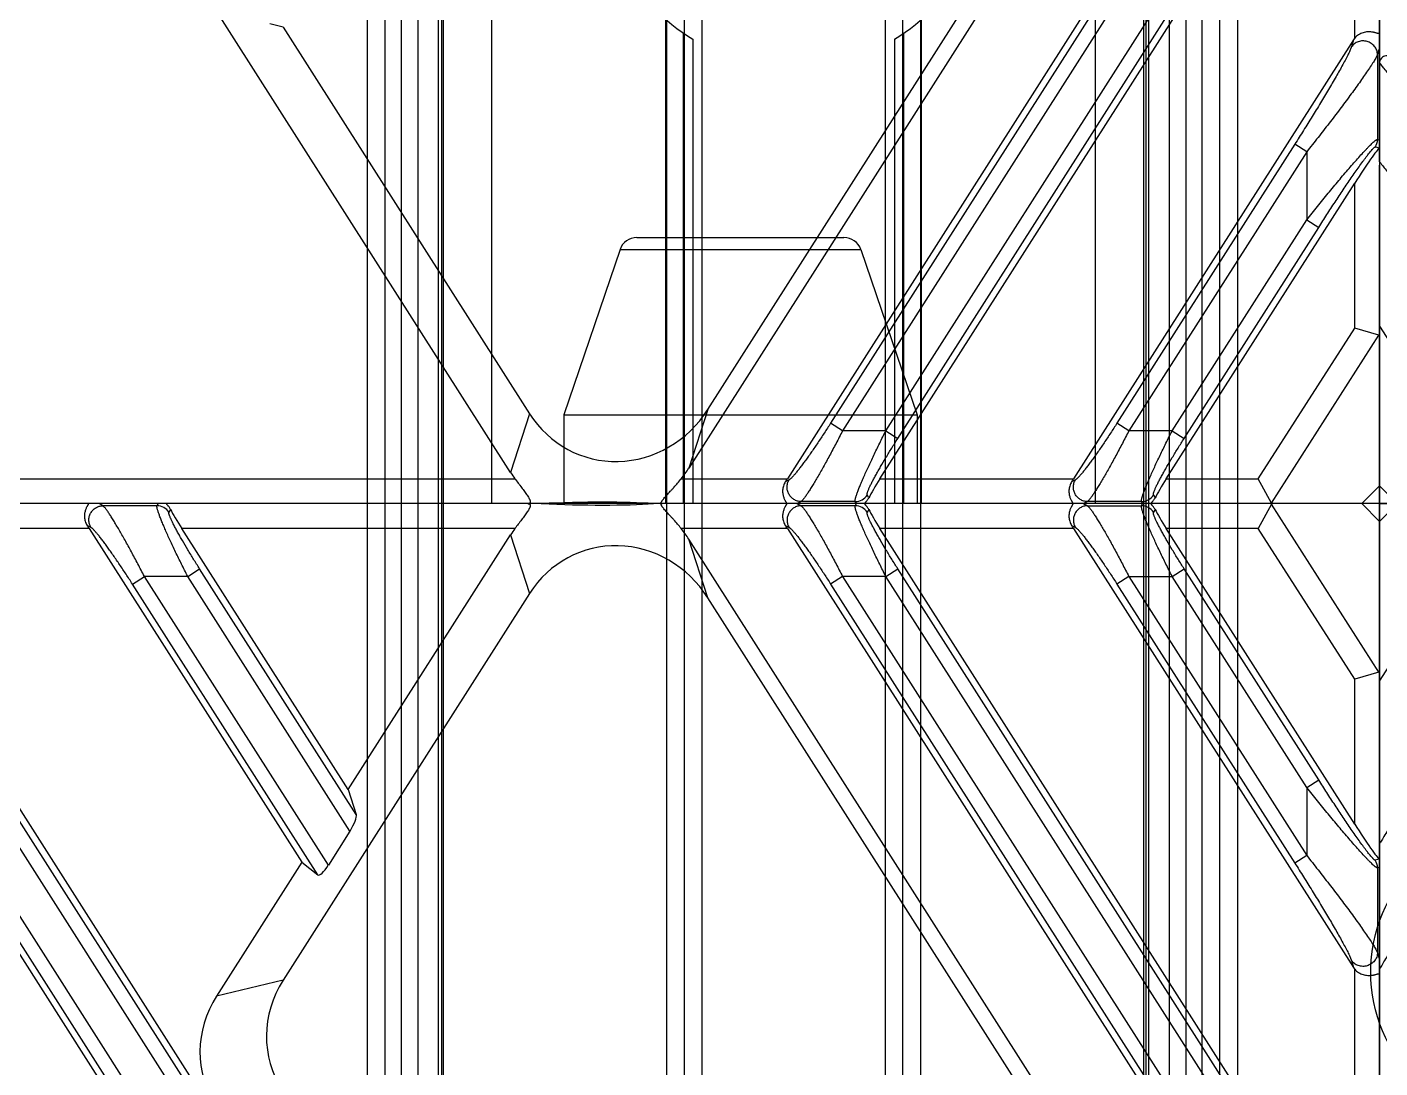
# Model space of a CAD drawing. Header units: millimetres. Extents: x 620 to 19791, y 2539 to 6969.
# Drawn here: x 16988.87 to 17026.97, y 4795.66 to 4824.99 of the extents above; entities that cross this region are included whole.
import ezdxf

# ---------------------------------------------------------------- set-up
doc = ezdxf.new("R2010")
doc.units = ezdxf.units.MM
doc.layers.add('02___PRT_ALL_AXES', color=7, linetype='Continuous')

# ---------------------------------------------------------------- blocks, each defined once
blk = doc.blocks.new('DTGFH')
at = {"color": 7, "linetype": 'Continuous'}
for p, q in [((9379.658, 4448.361), (9378.073, 4443.7)), ((9379.658, 4448.361), (9386.439, 4448.361)), ((9380.131, 4448.7), (9385.965, 4448.7)), ((9386.439, 4448.361), (9388.023, 4443.7)), ((9378.073, 4443.7), (9388.023, 4443.7)), ((9378.073, 4443.7), (9378.073, 4441.2)), ((9388.023, 4443.7), (9388.023, 4441.2)), ((9401.048, 4441.2), (8801.048, 4441.2)), ((9365.096, 4441.141), (9364.989, 4441.2)), ((9366.62, 4441.141), (9365.096, 4441.141)), ((9366.62, 4441.141), (9366.652, 4441.2)), ((9384.65, 4441.2), (9384.758, 4441.141)), ((9386.281, 4441.141), (9384.758, 4441.141)), ((9386.281, 4441.141), (9386.314, 4441.2)), ((9392.713, 4441.2), (9392.82, 4441.141)), ((9392.82, 4441.141), (9394.344, 4441.141)), ((9394.344, 4441.141), (9394.376, 4441.2)), ((9398.005, 4441.183), (9397.631, 4440.5)), ((9401.031, 4436.455), (9398.005, 4441.183)), ((9401.048, 4440.7), (9400.548, 4441.2)), ((9401.048, 4441.2), (9401.048, 4103.7)), ((9367, 4441.038), (9366.956, 4440.957)), ((9386.662, 4441.038), (9386.617, 4440.957)), ((9394.725, 4441.038), (9394.68, 4440.957)), ((9355.104, 4440.5), (9365.543, 4424.114)), ((9364.708, 4440.5), (9357.713, 4440.5)), ((9357.713, 4440.5), (9400.348, 4373.575)), ((9364.76, 4440.529), (9364.652, 4440.588)), ((9364.708, 4440.5), (9370.7, 4431.095)), ((9376.7, 4440.5), (9367.317, 4440.5)), ((9372.004, 4433.143), (9367.317, 4440.5)), ((9384.37, 4440.5), (9381.381, 4440.5)), ((9384.313, 4440.588), (9384.422, 4440.529)), ((9384.37, 4440.5), (9400.314, 4415.473)), ((9392.432, 4440.5), (9386.978, 4440.5)), ((9400.348, 4419.513), (9386.978, 4440.5)), ((9392.376, 4440.588), (9392.484, 4440.529)), ((9392.432, 4440.5), (9400.314, 4428.129)), ((9397.631, 4440.5), (9395.041, 4440.5)), ((9400.348, 4432.169), (9395.041, 4440.5)), ((9400.348, 4436.255), (9397.631, 4440.5)), ((9372.004, 4433.143), (9376.577, 4440.321)), ((9376.577, 4440.321), (9377.112, 4438.668)), ((9398.186, 4414.159), (9381.597, 4440.2)), ((9382.132, 4438.546), (9381.597, 4440.2)), ((9399.333, 4374.822), (9358.216, 4439.363)), ((9367.484, 4439.149), (9367.82, 4439.363)), ((9372.232, 4432.437), (9367.82, 4439.363)), ((9387.145, 4439.149), (9387.481, 4439.363)), ((9399.333, 4420.759), (9387.481, 4439.363)), ((9395.208, 4439.149), (9395.544, 4439.363)), ((9399.333, 4433.415), (9395.544, 4439.363)), ((9365.965, 4423.799), (9356.323, 4438.935)), ((9366.301, 4424.013), (9356.659, 4439.149)), ((9398.997, 4374.607), (9357.88, 4439.149)), ((9365.927, 4438.935), (9366.263, 4439.149)), ((9371.15, 4430.737), (9365.927, 4438.935)), ((9367.484, 4439.149), (9366.263, 4439.149)), ((9371.444, 4431.017), (9366.263, 4439.149)), ((9372.054, 4431.975), (9367.484, 4439.149)), ((9385.925, 4439.149), (9385.589, 4438.935)), ((9385.589, 4438.935), (9398.661, 4418.415)), ((9387.145, 4439.149), (9385.925, 4439.149)), ((9385.925, 4439.149), (9398.997, 4418.629)), ((9398.997, 4420.545), (9387.145, 4439.149)), ((9393.987, 4439.149), (9393.651, 4438.935)), ((9393.651, 4438.935), (9398.661, 4431.071)), ((9393.987, 4439.149), (9395.208, 4439.149)), ((9393.987, 4439.149), (9398.997, 4431.285)), ((9398.997, 4433.201), (9395.208, 4439.149)), ((9377.112, 4438.668), (9370.171, 4427.771)), ((9394.963, 4418.405), (9382.132, 4438.546)), ((9401.031, 4436.455), (9400.348, 4436.255)), ((9400.348, 4432.169), (9400.348, 4436.255)), ((9372.004, 4433.143), (9372.232, 4432.437)), ((9398.997, 4433.201), (9399.333, 4433.415)), ((9398.997, 4433.201), (9398.997, 4431.285)), ((9372.054, 4431.975), (9371.444, 4431.017)), ((9398.997, 4431.285), (9398.661, 4431.071)), ((9370.7, 4431.095), (9368.297, 4427.325)), ((9370.7, 4431.095), (9371.15, 4430.737)), ((9401.036, 4431.183), (9400.927, 4431.151)), ((9401.048, 4430.954), (9400.989, 4430.937)), ((9400.989, 4430.937), (9400.989, 4428.545)), ((9400.989, 4428.545), (9401.048, 4428.343)), ((9400.255, 4428.331), (9400.314, 4428.129)), ((9400.348, 4419.513), (9400.348, 4428.082)), ((9370.171, 4427.771), (9368.297, 4427.325)), ((9398.186, 4130.741), (9381.597, 4104.701)), ((9400.314, 4129.427), (9384.37, 4104.4)), ((9382.132, 4106.354), (9394.963, 4126.495)), ((9398.661, 4126.485), (9385.589, 4105.966)), ((9398.997, 4126.271), (9385.925, 4105.752)), ((9386.978, 4104.4), (9400.348, 4125.387)), ((9400.348, 4116.818), (9400.348, 4125.387)), ((9387.145, 4105.752), (9398.997, 4124.355)), ((9387.481, 4105.537), (9399.333, 4124.141)), ((9376.577, 4104.579), (9367.166, 4119.351)), ((9370.171, 4117.129), (9369.796, 4117.218)), ((9370.171, 4117.129), (9377.112, 4106.233)), ((9400.314, 4116.771), (9392.432, 4104.4)), ((9400.314, 4116.771), (9400.255, 4116.569)), ((9401.048, 4116.557), (9400.989, 4116.355)), ((9400.989, 4116.355), (9400.989, 4113.963)), ((9400.989, 4113.963), (9401.048, 4113.946)), ((9398.661, 4113.829), (9393.651, 4105.966)), ((9398.997, 4113.615), (9393.987, 4105.752)), ((9398.997, 4113.615), (9398.661, 4113.829)), ((9398.997, 4113.615), (9398.997, 4111.699)), ((9401.036, 4113.718), (9400.927, 4113.749)), ((9395.041, 4104.4), (9400.348, 4112.731)), ((9400.348, 4108.646), (9400.348, 4112.731)), ((9395.208, 4105.752), (9398.997, 4111.699)), ((9398.997, 4111.699), (9399.333, 4111.485)), ((9395.544, 4105.537), (9399.333, 4111.485)), ((9397.631, 4104.4), (9400.348, 4108.646)), ((9401.031, 4108.446), (9400.348, 4108.646)), ((9398.005, 4103.717), (9401.031, 4108.446)), ((9377.112, 4106.233), (9376.577, 4104.579)), ((9382.132, 4106.354), (9381.597, 4104.701)), ((9385.925, 4105.752), (9385.589, 4105.966)), ((9393.987, 4105.752), (9393.651, 4105.966)), ((9387.145, 4105.752), (9385.925, 4105.752)), ((9387.145, 4105.752), (9387.481, 4105.537)), ((9395.208, 4105.752), (9393.987, 4105.752)), ((9395.208, 4105.752), (9395.544, 4105.537)), ((9322.523, 4104.4), (9376.7, 4104.4)), ((9381.381, 4104.4), (9384.37, 4104.4)), ((9384.422, 4104.372), (9384.313, 4104.312)), ((9386.978, 4104.4), (9392.432, 4104.4)), ((9392.484, 4104.372), (9392.376, 4104.312)), ((9395.041, 4104.4), (9397.631, 4104.4)), ((9398.005, 4103.717), (9397.631, 4104.4)), ((9386.662, 4103.863), (9386.617, 4103.944)), ((9394.68, 4103.944), (9394.725, 4103.863)), ((9400.548, 4103.7), (9401.048, 4104.2)), ((9401.048, 4103.7), (8801.548, 4103.7)), ((9384.758, 4103.759), (9384.65, 4103.7)), ((9386.281, 4103.759), (9384.758, 4103.759)), ((9386.314, 4103.7), (9386.281, 4103.759)), ((9392.82, 4103.759), (9392.713, 4103.7)), ((9394.344, 4103.759), (9392.82, 4103.759)), ((9394.376, 4103.7), (9394.344, 4103.759))]:
    blk.add_line(p, q, dxfattribs=at)
for centre, radius, start, end in [((9380.131, 4448.2), 0.5, 90, 161.222), ((9385.965, 4448.2), 0.5, 18.778, 90), ((9366.618, 4440.739), 0.402, 32.7568, 89.7432), ((9386.28, 4440.739), 0.402, 32.7568, 89.7432), ((9394.342, 4440.739), 0.402, 32.7568, 89.7432), ((9400.588, 4430.936), 0.402, 0.1282, 32.3718), ((9400.588, 4113.964), 0.402, 327.6282, 359.8718), ((9386.28, 4104.161), 0.402, 270.2568, 327.2432), ((9394.342, 4104.161), 0.402, 270.2568, 327.2432)]:
    blk.add_arc(centre, radius, start, end, dxfattribs=at)
for centre, major_axis, ratio, start_param, end_param in [((9378.159, 4441.432), (3.18, -0.087), 0.080959, -1.796389, -0.694906), ((9398.483, 4440.5), (-0.468, 0.695), 0.186347, -0.124846, 0.096093), ((9367.389, 4440.5), (-0.449, 0.699), 0.073624, 0.647746, 1.523567), ((9387.051, 4440.5), (-0.449, 0.699), 0.073624, 0.647746, 1.523567), ((9395.114, 4440.5), (-0.449, 0.699), 0.073624, 0.647746, 1.523567), ((9364.636, 4440.5), (-0.449, 0.699), 0.073624, -1.618026, -1.492115), ((9379.104, 4438.508), (-0.977, 3.022), 0.944553, 0.591953, 0.662888), ((9379.104, 4438.508), (-0.977, 3.022), 0.944553, -1.302149, -1.184969), ((9384.297, 4440.5), (-0.449, 0.699), 0.073624, -1.618026, -1.492115), ((9392.36, 4440.5), (-0.449, 0.699), 0.073624, -1.618026, -1.492115), ((9379.639, 4436.854), (-0.977, 3.022), 0.944553, -1.302149, 0.662888), ((9400.348, 4437.586), (-0.687, 1.129), 0.116833, -3.172943, -2.952004), ((9371.991, 4432.074), (0.228, 0.381), 0.239582, -1.690458, -0.206928), ((9400.348, 4432.283), (-0.698, 1.104), 0.046753, -4.638574, -3.259594), ((9371.38, 4431.116), (0.228, 0.381), 0.239582, -3.173987, -1.690458), ((9400.647, 4428.353), (-0.117, 0.402), 0.954439, -4.415997, -4.276035), ((9372.905, 4426.284), (-3.127, -0.746), 0.933182, -0.766803, 0.312299), ((9371.032, 4425.837), (3.127, 0.746), 0.933182, 2.37479, 3.453891), ((9400.647, 4116.547), (0.117, 0.402), 0.954439, 1.134443, 1.274405), ((9400.348, 4112.617), (0.698, 1.104), 0.046753, 0.118001, 1.496981), ((9400.348, 4107.315), (0.687, 1.129), 0.116833, -0.189589, 0.03135), ((9379.639, 4108.047), (-0.977, -3.022), 0.944553, -0.662888, 1.302149), ((9379.104, 4106.393), (0.977, 3.022), 0.944553, -3.804481, -3.733545), ((9379.104, 4106.393), (0.977, 3.022), 0.944553, -1.956623, -1.839444), ((9384.297, 4104.4), (0.449, 0.699), 0.073624, -1.649478, -1.523567), ((9387.051, 4104.4), (0.449, 0.699), 0.073624, -4.66516, -3.789338), ((9392.36, 4104.4), (0.449, 0.699), 0.073624, -1.649478, -1.523567), ((9395.114, 4104.4), (0.449, 0.699), 0.073624, -4.66516, -3.789338), ((9378.159, 4103.469), (3.18, 0.087), 0.080959, 0.694906, 1.796389), ((9398.483, 4104.4), (0.468, 0.695), 0.186347, -3.237686, -3.016747)]:
    blk.add_ellipse(centre, major_axis=major_axis, ratio=ratio, start_param=start_param, end_param=end_param, dxfattribs=at)
for points, knots in [([(9364.663, 4441.2), (9364.666, 4441.2), (9364.669, 4441.2), (9364.674, 4441.199), (9364.677, 4441.197), (9364.679, 4441.196), (9364.682, 4441.193), (9364.682, 4441.189), (9364.682, 4441.185), (9364.681, 4441.18), (9364.678, 4441.173), (9364.674, 4441.164), (9364.668, 4441.153), (9364.661, 4441.141), (9364.653, 4441.128), (9364.645, 4441.114), (9364.634, 4441.092), (9364.62, 4441.062), (9364.604, 4441.022), (9364.591, 4440.978), (9364.581, 4440.929), (9364.576, 4440.877), (9364.576, 4440.82), (9364.582, 4440.762), (9364.597, 4440.702), (9364.619, 4440.643), (9364.64, 4440.606), (9364.652, 4440.588)], [0, 0, 0, 0, 0.012577, 0.017811, 0.022415, 0.026524, 0.030371, 0.038422, 0.043171, 0.048577, 0.06156, 0.077442, 0.095999, 0.116978, 0.140127, 0.165209, 0.192065, 0.250601, 0.315018, 0.384942, 0.460136, 0.540384, 0.625394, 0.714676, 0.807485, 0.902935, 1, 1, 1, 1]), ([(9364.76, 4440.529), (9364.742, 4440.558), (9364.713, 4440.623), (9364.696, 4440.728), (9364.708, 4440.835), (9364.747, 4440.934), (9364.81, 4441.021), (9364.893, 4441.087), (9364.991, 4441.13), (9365.061, 4441.141), (9365.096, 4441.141)], [0, 0, 0, 0, 0.124309, 0.249137, 0.374435, 0.5, 0.625565, 0.750863, 0.875691, 1, 1, 1, 1]), ([(9366.263, 4439.149), (9366.203, 4439.267), (9366.082, 4439.501), (9365.901, 4439.841), (9365.751, 4440.114), (9365.635, 4440.319), (9365.553, 4440.462), (9365.475, 4440.594), (9365.402, 4440.716), (9365.334, 4440.825), (9365.272, 4440.92), (9365.224, 4440.99), (9365.189, 4441.038), (9365.166, 4441.067), (9365.146, 4441.092), (9365.127, 4441.113), (9365.111, 4441.129), (9365.101, 4441.138), (9365.096, 4441.141)], [0, 0, 0, 0, 0.172457, 0.340604, 0.500133, 0.575264, 0.646516, 0.713267, 0.77487, 0.830657, 0.879953, 0.922093, 0.940283, 0.956456, 0.970552, 0.982522, 0.992336, 1, 1, 1, 1]), ([(9367.484, 4439.149), (9367.425, 4439.264), (9367.31, 4439.493), (9367.171, 4439.778), (9367.065, 4440.001), (9366.991, 4440.16), (9366.921, 4440.312), (9366.857, 4440.457), (9366.799, 4440.591), (9366.748, 4440.714), (9366.705, 4440.824), (9366.669, 4440.92), (9366.646, 4440.99), (9366.632, 4441.038), (9366.625, 4441.068), (9366.62, 4441.093), (9366.617, 4441.113), (9366.617, 4441.127), (9366.618, 4441.136), (9366.619, 4441.14), (9366.62, 4441.141)], [0, 0, 0, 0, 0.17863, 0.352747, 0.436605, 0.51745, 0.594578, 0.667244, 0.734677, 0.796087, 0.850691, 0.897742, 0.936571, 0.952732, 0.966652, 0.978305, 0.98769, 0.994858, 0.997662, 1, 1, 1, 1]), ([(9367, 4441.038), (9366.994, 4441.05), (9366.981, 4441.073), (9366.96, 4441.105), (9366.942, 4441.129), (9366.928, 4441.145), (9366.919, 4441.156), (9366.91, 4441.166), (9366.903, 4441.175), (9366.897, 4441.182), (9366.893, 4441.188), (9366.891, 4441.191), (9366.89, 4441.194), (9366.89, 4441.197), (9366.892, 4441.199), (9366.893, 4441.2), (9366.896, 4441.2), (9366.897, 4441.2), (9366.898, 4441.2)], [0, 0, 0, 0, 0.204317, 0.392896, 0.563403, 0.640806, 0.712092, 0.776327, 0.832529, 0.879525, 0.916233, 0.930591, 0.942394, 0.959733, 0.967501, 0.976309, 0.987004, 1, 1, 1, 1]), ([(9377.06, 4441.2), (9377.065, 4441.2), (9377.075, 4441.2), (9377.09, 4441.197), (9377.103, 4441.193), (9377.113, 4441.186), (9377.122, 4441.177), (9377.127, 4441.166), (9377.13, 4441.153), (9377.13, 4441.137), (9377.127, 4441.121), (9377.122, 4441.102), (9377.114, 4441.082), (9377.1, 4441.053), (9377.078, 4441.013), (9377.046, 4440.964), (9377.009, 4440.911), (9376.97, 4440.857), (9376.927, 4440.8), (9376.883, 4440.742), (9376.838, 4440.683), (9376.777, 4440.602), (9376.731, 4440.541), (9376.7, 4440.5)], [0, 0, 0, 0, 0.018318, 0.034994, 0.050147, 0.06412, 0.077534, 0.091254, 0.106184, 0.12305, 0.142293, 0.164098, 0.188457, 0.215246, 0.275292, 0.342515, 0.415297, 0.492326, 0.572614, 0.655373, 0.739981, 0.82593, 1, 1, 1, 1]), ([(9381.381, 4440.5), (9381.348, 4440.542), (9381.28, 4440.623), (9381.194, 4440.721), (9381.125, 4440.797), (9381.075, 4440.852), (9381.026, 4440.905), (9380.979, 4440.956), (9380.936, 4441.004), (9380.897, 4441.05), (9380.868, 4441.085), (9380.849, 4441.112), (9380.837, 4441.129), (9380.828, 4441.145), (9380.821, 4441.159), (9380.818, 4441.17), (9380.817, 4441.178), (9380.817, 4441.184), (9380.818, 4441.189), (9380.821, 4441.193), (9380.825, 4441.197), (9380.832, 4441.2), (9380.839, 4441.2), (9380.842, 4441.2)], [0, 0, 0, 0, 0.172719, 0.342367, 0.425093, 0.505837, 0.584035, 0.658977, 0.729688, 0.79485, 0.852716, 0.878254, 0.901145, 0.921127, 0.938022, 0.951788, 0.957578, 0.962721, 0.971527, 0.975609, 0.979745, 0.988888, 1, 1, 1, 1]), ([(9384.324, 4441.2), (9384.327, 4441.2), (9384.331, 4441.2), (9384.336, 4441.199), (9384.339, 4441.197), (9384.341, 4441.196), (9384.343, 4441.193), (9384.344, 4441.189), (9384.344, 4441.185), (9384.343, 4441.18), (9384.34, 4441.173), (9384.335, 4441.164), (9384.329, 4441.153), (9384.322, 4441.141), (9384.315, 4441.128), (9384.307, 4441.114), (9384.295, 4441.092), (9384.281, 4441.062), (9384.266, 4441.022), (9384.252, 4440.978), (9384.243, 4440.929), (9384.237, 4440.877), (9384.237, 4440.82), (9384.244, 4440.762), (9384.258, 4440.702), (9384.281, 4440.643), (9384.302, 4440.606), (9384.313, 4440.588)], [0, 0, 0, 0, 0.012577, 0.017811, 0.022415, 0.026524, 0.030371, 0.038422, 0.043171, 0.048577, 0.06156, 0.077442, 0.095999, 0.116978, 0.140127, 0.165209, 0.192065, 0.250601, 0.315018, 0.384942, 0.460136, 0.540384, 0.625394, 0.714676, 0.807485, 0.902935, 1, 1, 1, 1]), ([(9384.758, 4441.141), (9384.723, 4441.141), (9384.652, 4441.13), (9384.555, 4441.087), (9384.472, 4441.021), (9384.409, 4440.934), (9384.37, 4440.835), (9384.358, 4440.728), (9384.374, 4440.623), (9384.403, 4440.558), (9384.422, 4440.529)], [0, 0, 0, 0, 0.124309, 0.249137, 0.374435, 0.5, 0.625565, 0.750863, 0.875691, 1, 1, 1, 1]), ([(9384.758, 4441.141), (9384.763, 4441.138), (9384.773, 4441.129), (9384.789, 4441.113), (9384.807, 4441.092), (9384.828, 4441.067), (9384.851, 4441.038), (9384.886, 4440.99), (9384.933, 4440.92), (9384.995, 4440.825), (9385.063, 4440.716), (9385.137, 4440.594), (9385.215, 4440.462), (9385.297, 4440.319), (9385.413, 4440.114), (9385.562, 4439.841), (9385.744, 4439.501), (9385.864, 4439.267), (9385.925, 4439.149)], [0, 0, 0, 0, 0.007664, 0.017477, 0.029447, 0.043543, 0.059716, 0.077906, 0.120046, 0.169342, 0.22513, 0.286734, 0.353486, 0.424739, 0.49987, 0.659399, 0.827544, 1, 1, 1, 1]), ([(9387.145, 4439.149), (9387.086, 4439.264), (9386.971, 4439.493), (9386.832, 4439.778), (9386.727, 4440.001), (9386.652, 4440.16), (9386.583, 4440.312), (9386.519, 4440.457), (9386.461, 4440.591), (9386.41, 4440.714), (9386.366, 4440.824), (9386.331, 4440.92), (9386.307, 4440.99), (9386.294, 4441.038), (9386.286, 4441.068), (9386.281, 4441.093), (9386.279, 4441.113), (9386.278, 4441.127), (9386.28, 4441.136), (9386.281, 4441.14), (9386.281, 4441.141)], [0, 0, 0, 0, 0.17863, 0.352747, 0.436605, 0.51745, 0.594578, 0.667244, 0.734677, 0.796087, 0.850691, 0.897742, 0.936571, 0.952732, 0.966652, 0.978305, 0.98769, 0.994858, 0.997662, 1, 1, 1, 1]), ([(9386.662, 4441.038), (9386.656, 4441.05), (9386.642, 4441.073), (9386.621, 4441.105), (9386.603, 4441.129), (9386.59, 4441.145), (9386.58, 4441.156), (9386.572, 4441.166), (9386.564, 4441.175), (9386.559, 4441.182), (9386.555, 4441.188), (9386.553, 4441.191), (9386.552, 4441.194), (9386.552, 4441.197), (9386.553, 4441.199), (9386.555, 4441.2), (9386.557, 4441.2), (9386.559, 4441.2), (9386.56, 4441.2)], [0, 0, 0, 0, 0.204317, 0.392896, 0.563403, 0.640806, 0.712092, 0.776327, 0.832529, 0.879525, 0.916233, 0.930591, 0.942394, 0.959733, 0.967501, 0.976309, 0.987004, 1, 1, 1, 1]), ([(9392.387, 4441.2), (9392.39, 4441.2), (9392.394, 4441.2), (9392.399, 4441.199), (9392.401, 4441.197), (9392.404, 4441.196), (9392.406, 4441.193), (9392.407, 4441.189), (9392.406, 4441.185), (9392.405, 4441.18), (9392.402, 4441.173), (9392.398, 4441.164), (9392.392, 4441.153), (9392.385, 4441.141), (9392.377, 4441.128), (9392.369, 4441.114), (9392.358, 4441.092), (9392.344, 4441.062), (9392.328, 4441.022), (9392.315, 4440.978), (9392.305, 4440.929), (9392.3, 4440.877), (9392.3, 4440.82), (9392.307, 4440.762), (9392.321, 4440.702), (9392.344, 4440.643), (9392.364, 4440.606), (9392.376, 4440.588)], [0, 0, 0, 0, 0.012577, 0.017811, 0.022415, 0.026524, 0.030371, 0.038422, 0.043171, 0.048577, 0.06156, 0.077442, 0.095999, 0.116978, 0.140127, 0.165209, 0.192065, 0.250601, 0.315018, 0.384942, 0.460136, 0.540384, 0.625394, 0.714676, 0.807485, 0.902935, 1, 1, 1, 1]), ([(9392.82, 4441.141), (9392.785, 4441.141), (9392.715, 4441.13), (9392.618, 4441.087), (9392.534, 4441.021), (9392.471, 4440.934), (9392.432, 4440.835), (9392.421, 4440.728), (9392.437, 4440.623), (9392.466, 4440.558), (9392.484, 4440.529)], [0, 0, 0, 0, 0.124309, 0.249137, 0.374435, 0.5, 0.625565, 0.750863, 0.875691, 1, 1, 1, 1]), ([(9392.82, 4441.141), (9392.825, 4441.138), (9392.836, 4441.129), (9392.852, 4441.113), (9392.87, 4441.092), (9392.891, 4441.067), (9392.913, 4441.038), (9392.948, 4440.99), (9392.996, 4440.92), (9393.058, 4440.825), (9393.126, 4440.716), (9393.2, 4440.594), (9393.278, 4440.462), (9393.36, 4440.319), (9393.476, 4440.114), (9393.625, 4439.841), (9393.806, 4439.501), (9393.927, 4439.267), (9393.987, 4439.149)], [0, 0, 0, 0, 0.007664, 0.017477, 0.029447, 0.043543, 0.059716, 0.077906, 0.120046, 0.169342, 0.22513, 0.286734, 0.353486, 0.424739, 0.49987, 0.659399, 0.827544, 1, 1, 1, 1]), ([(9395.208, 4439.149), (9395.149, 4439.264), (9395.034, 4439.493), (9394.895, 4439.778), (9394.789, 4440.001), (9394.715, 4440.16), (9394.646, 4440.312), (9394.582, 4440.457), (9394.524, 4440.591), (9394.472, 4440.714), (9394.429, 4440.824), (9394.394, 4440.92), (9394.37, 4440.99), (9394.356, 4441.038), (9394.349, 4441.068), (9394.344, 4441.093), (9394.341, 4441.113), (9394.341, 4441.127), (9394.342, 4441.136), (9394.343, 4441.14), (9394.344, 4441.141)], [0, 0, 0, 0, 0.17863, 0.352747, 0.436605, 0.517451, 0.594578, 0.667245, 0.734678, 0.796088, 0.850691, 0.897742, 0.936571, 0.952732, 0.966652, 0.978305, 0.98769, 0.994858, 0.997662, 1, 1, 1, 1]), ([(9394.725, 4441.038), (9394.718, 4441.05), (9394.705, 4441.073), (9394.684, 4441.105), (9394.666, 4441.129), (9394.652, 4441.145), (9394.643, 4441.156), (9394.634, 4441.166), (9394.627, 4441.175), (9394.621, 4441.182), (9394.617, 4441.188), (9394.616, 4441.191), (9394.615, 4441.194), (9394.614, 4441.197), (9394.616, 4441.199), (9394.618, 4441.2), (9394.62, 4441.2), (9394.621, 4441.2), (9394.622, 4441.2)], [0, 0, 0, 0, 0.204317, 0.392896, 0.563403, 0.640806, 0.712092, 0.776327, 0.832529, 0.879525, 0.916233, 0.930591, 0.942394, 0.959733, 0.967501, 0.976309, 0.987004, 1, 1, 1, 1]), ([(9367.82, 4439.363), (9367.762, 4439.453), (9367.65, 4439.632), (9367.488, 4439.897), (9367.361, 4440.112), (9367.266, 4440.278), (9367.202, 4440.394), (9367.143, 4440.503), (9367.091, 4440.603), (9367.046, 4440.693), (9367.013, 4440.762), (9366.992, 4440.811), (9366.98, 4440.843), (9366.969, 4440.871), (9366.961, 4440.896), (9366.956, 4440.916), (9366.953, 4440.931), (9366.953, 4440.942), (9366.953, 4440.949), (9366.954, 4440.954), (9366.956, 4440.957)], [0, 0, 0, 0, 0.175673, 0.347519, 0.511196, 0.588381, 0.661487, 0.7297, 0.792145, 0.847915, 0.896102, 0.917087, 0.935869, 0.952372, 0.966531, 0.978313, 0.987727, 0.991571, 0.994868, 1, 1, 1, 1]), ([(9387.481, 4439.363), (9387.424, 4439.453), (9387.312, 4439.632), (9387.15, 4439.897), (9387.023, 4440.112), (9386.928, 4440.278), (9386.863, 4440.394), (9386.804, 4440.503), (9386.752, 4440.603), (9386.707, 4440.693), (9386.675, 4440.762), (9386.654, 4440.811), (9386.641, 4440.843), (9386.631, 4440.871), (9386.623, 4440.896), (9386.618, 4440.916), (9386.615, 4440.931), (9386.614, 4440.942), (9386.615, 4440.949), (9386.616, 4440.954), (9386.617, 4440.957)], [0, 0, 0, 0, 0.175673, 0.347519, 0.511196, 0.588381, 0.661487, 0.7297, 0.792145, 0.847915, 0.896102, 0.917087, 0.935869, 0.952372, 0.966531, 0.978313, 0.987727, 0.991571, 0.994868, 1, 1, 1, 1]), ([(9395.544, 4439.363), (9395.487, 4439.453), (9395.374, 4439.632), (9395.213, 4439.897), (9395.085, 4440.112), (9394.991, 4440.278), (9394.926, 4440.394), (9394.867, 4440.503), (9394.815, 4440.603), (9394.77, 4440.693), (9394.738, 4440.762), (9394.717, 4440.811), (9394.704, 4440.843), (9394.694, 4440.871), (9394.686, 4440.896), (9394.68, 4440.916), (9394.678, 4440.931), (9394.677, 4440.942), (9394.677, 4440.949), (9394.679, 4440.954), (9394.68, 4440.957)], [0, 0, 0, 0, 0.175673, 0.34752, 0.511197, 0.588381, 0.661487, 0.7297, 0.792145, 0.847915, 0.896103, 0.917087, 0.93587, 0.952372, 0.966531, 0.978313, 0.987727, 0.991571, 0.994868, 1, 1, 1, 1]), ([(9365.927, 4438.935), (9365.868, 4439.028), (9365.749, 4439.212), (9365.57, 4439.48), (9365.423, 4439.695), (9365.308, 4439.859), (9365.226, 4439.973), (9365.148, 4440.079), (9365.074, 4440.178), (9365.005, 4440.267), (9364.941, 4440.345), (9364.892, 4440.403), (9364.857, 4440.442), (9364.833, 4440.467), (9364.812, 4440.488), (9364.792, 4440.505), (9364.776, 4440.519), (9364.765, 4440.526), (9364.76, 4440.529)], [0, 0, 0, 0, 0.1676, 0.331584, 0.488296, 0.562693, 0.633727, 0.700799, 0.763258, 0.8204, 0.871473, 0.915693, 0.93499, 0.952285, 0.967494, 0.980544, 0.991384, 1, 1, 1, 1]), ([(9384.422, 4440.529), (9384.427, 4440.526), (9384.437, 4440.519), (9384.454, 4440.505), (9384.473, 4440.488), (9384.495, 4440.467), (9384.518, 4440.442), (9384.554, 4440.403), (9384.603, 4440.345), (9384.666, 4440.267), (9384.736, 4440.178), (9384.81, 4440.079), (9384.888, 4439.973), (9384.97, 4439.859), (9385.085, 4439.695), (9385.232, 4439.48), (9385.41, 4439.212), (9385.529, 4439.028), (9385.589, 4438.935)], [0, 0, 0, 0, 0.008615, 0.019455, 0.032505, 0.047714, 0.065009, 0.084305, 0.128526, 0.179599, 0.236742, 0.299202, 0.366274, 0.437309, 0.511707, 0.668418, 0.832402, 1, 1, 1, 1]), ([(9392.484, 4440.529), (9392.489, 4440.526), (9392.5, 4440.519), (9392.517, 4440.505), (9392.536, 4440.488), (9392.557, 4440.467), (9392.581, 4440.442), (9392.617, 4440.403), (9392.666, 4440.345), (9392.729, 4440.267), (9392.798, 4440.178), (9392.872, 4440.079), (9392.951, 4439.973), (9393.032, 4439.859), (9393.147, 4439.695), (9393.295, 4439.48), (9393.473, 4439.212), (9393.592, 4439.028), (9393.651, 4438.935)], [0, 0, 0, 0, 0.008615, 0.019455, 0.032505, 0.047714, 0.065009, 0.084305, 0.128526, 0.179599, 0.236742, 0.299202, 0.366274, 0.437309, 0.511707, 0.668419, 0.832402, 1, 1, 1, 1]), ([(9400.989, 4430.937), (9400.987, 4430.937), (9400.982, 4430.937), (9400.974, 4430.939), (9400.965, 4430.944), (9400.953, 4430.951), (9400.94, 4430.96), (9400.919, 4430.976), (9400.889, 4431.001), (9400.85, 4431.037), (9400.805, 4431.08), (9400.756, 4431.129), (9400.703, 4431.183), (9400.646, 4431.243), (9400.565, 4431.331), (9400.458, 4431.449), (9400.324, 4431.599), (9400.186, 4431.759), (9400.043, 4431.926), (9399.896, 4432.099), (9399.748, 4432.276), (9399.599, 4432.457), (9399.449, 4432.641), (9399.247, 4432.888), (9399.097, 4433.076), (9398.997, 4433.201)], [0, 0, 0, 0, 0.002036, 0.004765, 0.008306, 0.012701, 0.017956, 0.024063, 0.038745, 0.05652, 0.077106, 0.100208, 0.125538, 0.152825, 0.181822, 0.244102, 0.310933, 0.381227, 0.454167, 0.529124, 0.605619, 0.683271, 0.76177, 0.840872, 1, 1, 1, 1]), ([(9400.927, 4431.151), (9400.925, 4431.151), (9400.922, 4431.151), (9400.918, 4431.152), (9400.912, 4431.155), (9400.904, 4431.16), (9400.894, 4431.168), (9400.882, 4431.179), (9400.868, 4431.193), (9400.853, 4431.208), (9400.83, 4431.233), (9400.799, 4431.27), (9400.76, 4431.318), (9400.717, 4431.373), (9400.671, 4431.433), (9400.623, 4431.497), (9400.555, 4431.589), (9400.467, 4431.711), (9400.36, 4431.864), (9400.249, 4432.024), (9400.136, 4432.189), (9400.023, 4432.358), (9399.908, 4432.53), (9399.793, 4432.704), (9399.678, 4432.88), (9399.524, 4433.117), (9399.409, 4433.296), (9399.333, 4433.415)], [0, 0, 0, 0, 0.001988, 0.003277, 0.004801, 0.008605, 0.013451, 0.019328, 0.026206, 0.034036, 0.042764, 0.062675, 0.085465, 0.110691, 0.137955, 0.166932, 0.197336, 0.261568, 0.329268, 0.399486, 0.471568, 0.545042, 0.619552, 0.694837, 0.77068, 0.84692, 1, 1, 1, 1]), ([(9398.997, 4431.285), (9399.103, 4431.152), (9399.314, 4430.885), (9399.624, 4430.486), (9399.876, 4430.156), (9400.071, 4429.896), (9400.212, 4429.706), (9400.348, 4429.521), (9400.476, 4429.343), (9400.597, 4429.172), (9400.708, 4429.012), (9400.792, 4428.886), (9400.852, 4428.794), (9400.89, 4428.731), (9400.924, 4428.675), (9400.952, 4428.625), (9400.971, 4428.588), (9400.983, 4428.562), (9400.987, 4428.551), (9400.989, 4428.545)], [0, 0, 0, 0, 0.151037, 0.300586, 0.447016, 0.518439, 0.588237, 0.655992, 0.721178, 0.783101, 0.840848, 0.893205, 0.916879, 0.938573, 0.958018, 0.974928, 0.989013, 0.994909, 1, 1, 1, 1]), ([(9398.661, 4431.071), (9398.743, 4430.942), (9398.907, 4430.683), (9399.147, 4430.296), (9399.344, 4429.975), (9399.497, 4429.721), (9399.608, 4429.534), (9399.716, 4429.351), (9399.82, 4429.172), (9399.918, 4428.999), (9400.01, 4428.834), (9400.081, 4428.703), (9400.132, 4428.604), (9400.166, 4428.537), (9400.196, 4428.475), (9400.221, 4428.42), (9400.238, 4428.379), (9400.249, 4428.35), (9400.253, 4428.337), (9400.255, 4428.331)], [0, 0, 0, 0, 0.145071, 0.289149, 0.431131, 0.500908, 0.569567, 0.636803, 0.702211, 0.76523, 0.825074, 0.880596, 0.906233, 0.930094, 0.951832, 0.971044, 0.987264, 0.994099, 1, 1, 1, 1]), ([(9401.048, 4431.184), (9401.048, 4431.184), (9401.048, 4431.182), (9401.048, 4431.18), (9401.047, 4431.179), (9401.045, 4431.178), (9401.043, 4431.179), (9401.041, 4431.179), (9401.038, 4431.181), (9401.036, 4431.182), (9401.036, 4431.183)], [0, 0, 0, 0, 0.134296, 0.239838, 0.325336, 0.408088, 0.50825, 0.637794, 0.80127, 1, 1, 1, 1]), ([(9400.989, 4428.545), (9400.989, 4428.525), (9400.984, 4428.484), (9400.968, 4428.425), (9400.941, 4428.368), (9400.906, 4428.316), (9400.863, 4428.27), (9400.813, 4428.231), (9400.758, 4428.2), (9400.698, 4428.177), (9400.636, 4428.164), (9400.572, 4428.161), (9400.509, 4428.167), (9400.448, 4428.183), (9400.39, 4428.208), (9400.338, 4428.241), (9400.292, 4428.282), (9400.266, 4428.314), (9400.255, 4428.331)], [0, 0, 0, 0, 0.061113, 0.122614, 0.184534, 0.246921, 0.309743, 0.372936, 0.436398, 0.5, 0.563602, 0.627064, 0.690257, 0.753079, 0.815466, 0.877386, 0.938887, 1, 1, 1, 1]), ([(9400.348, 4428.082), (9400.364, 4428.064), (9400.398, 4428.029), (9400.456, 4427.987), (9400.519, 4427.954), (9400.584, 4427.93), (9400.649, 4427.914), (9400.713, 4427.907), (9400.772, 4427.906), (9400.827, 4427.91), (9400.869, 4427.917), (9400.901, 4427.924), (9400.928, 4427.931), (9400.953, 4427.939), (9400.976, 4427.946), (9400.991, 4427.95), (9401.004, 4427.953), (9401.016, 4427.955), (9401.026, 4427.955), (9401.035, 4427.952), (9401.041, 4427.946), (9401.046, 4427.937), (9401.048, 4427.926), (9401.048, 4427.917), (9401.048, 4427.913)], [0, 0, 0, 0, 0.092092, 0.18383, 0.274482, 0.363041, 0.448376, 0.529457, 0.605459, 0.675766, 0.739913, 0.769539, 0.797439, 0.847676, 0.869774, 0.889641, 0.907107, 0.922074, 0.934647, 0.945489, 0.956057, 0.968087, 0.982675, 1, 1, 1, 1]), ([(9401.048, 4116.988), (9401.048, 4116.983), (9401.048, 4116.975), (9401.046, 4116.963), (9401.041, 4116.954), (9401.035, 4116.948), (9401.026, 4116.945), (9401.016, 4116.945), (9401.004, 4116.947), (9400.991, 4116.95), (9400.976, 4116.955), (9400.953, 4116.962), (9400.928, 4116.969), (9400.901, 4116.976), (9400.869, 4116.983), (9400.827, 4116.99), (9400.772, 4116.994), (9400.713, 4116.993), (9400.649, 4116.986), (9400.584, 4116.971), (9400.519, 4116.947), (9400.456, 4116.914), (9400.398, 4116.871), (9400.364, 4116.837), (9400.348, 4116.818)], [0, 0, 0, 0, 0.017325, 0.031913, 0.043943, 0.054511, 0.065353, 0.077926, 0.092893, 0.110359, 0.130226, 0.152324, 0.202561, 0.230461, 0.260087, 0.324234, 0.394541, 0.470543, 0.551624, 0.636959, 0.725518, 0.81617, 0.907908, 1, 1, 1, 1]), ([(9400.255, 4116.569), (9400.253, 4116.563), (9400.249, 4116.55), (9400.238, 4116.522), (9400.221, 4116.48), (9400.196, 4116.425), (9400.166, 4116.364), (9400.132, 4116.296), (9400.081, 4116.198), (9400.01, 4116.067), (9399.918, 4115.902), (9399.82, 4115.729), (9399.716, 4115.55), (9399.608, 4115.366), (9399.497, 4115.179), (9399.344, 4114.925), (9399.147, 4114.604), (9398.907, 4114.217), (9398.743, 4113.959), (9398.661, 4113.829)], [0, 0, 0, 0, 0.005901, 0.012735, 0.028952, 0.048162, 0.069901, 0.09376, 0.119398, 0.174922, 0.234766, 0.297787, 0.363198, 0.430435, 0.499096, 0.568874, 0.710857, 0.854932, 1, 1, 1, 1]), ([(9400.989, 4116.355), (9400.989, 4116.375), (9400.984, 4116.416), (9400.968, 4116.476), (9400.941, 4116.532), (9400.906, 4116.584), (9400.863, 4116.63), (9400.813, 4116.669), (9400.758, 4116.701), (9400.698, 4116.723), (9400.636, 4116.736), (9400.572, 4116.74), (9400.509, 4116.734), (9400.448, 4116.718), (9400.39, 4116.693), (9400.338, 4116.659), (9400.292, 4116.618), (9400.266, 4116.586), (9400.255, 4116.569)], [0, 0, 0, 0, 0.061114, 0.122614, 0.184535, 0.246922, 0.309744, 0.372937, 0.436398, 0.5, 0.563602, 0.627063, 0.690256, 0.753078, 0.815465, 0.877386, 0.938886, 1, 1, 1, 1]), ([(9400.989, 4116.355), (9400.987, 4116.35), (9400.983, 4116.338), (9400.971, 4116.312), (9400.952, 4116.275), (9400.924, 4116.225), (9400.89, 4116.169), (9400.852, 4116.107), (9400.792, 4116.014), (9400.708, 4115.888), (9400.597, 4115.728), (9400.476, 4115.558), (9400.348, 4115.379), (9400.212, 4115.194), (9400.071, 4115.005), (9399.876, 4114.745), (9399.624, 4114.414), (9399.314, 4114.015), (9399.103, 4113.749), (9398.997, 4113.615)], [0, 0, 0, 0, 0.00509, 0.010986, 0.025069, 0.041978, 0.061422, 0.083116, 0.10679, 0.159148, 0.216896, 0.278821, 0.344009, 0.411767, 0.481567, 0.552991, 0.699423, 0.848968, 1, 1, 1, 1]), ([(9398.997, 4111.699), (9399.097, 4111.825), (9399.247, 4112.012), (9399.449, 4112.26), (9399.599, 4112.443), (9399.748, 4112.624), (9399.896, 4112.801), (9400.043, 4112.974), (9400.186, 4113.141), (9400.324, 4113.301), (9400.458, 4113.452), (9400.565, 4113.57), (9400.646, 4113.657), (9400.703, 4113.717), (9400.756, 4113.772), (9400.805, 4113.821), (9400.85, 4113.864), (9400.889, 4113.9), (9400.919, 4113.925), (9400.94, 4113.941), (9400.953, 4113.95), (9400.965, 4113.956), (9400.974, 4113.961), (9400.982, 4113.964), (9400.987, 4113.964), (9400.989, 4113.963)], [0, 0, 0, 0, 0.159124, 0.238222, 0.316725, 0.394379, 0.470876, 0.545833, 0.618769, 0.689064, 0.755895, 0.818172, 0.847168, 0.874455, 0.899785, 0.922888, 0.943474, 0.961249, 0.975933, 0.982041, 0.987297, 0.991693, 0.995234, 0.997964, 1, 1, 1, 1]), ([(9399.333, 4111.485), (9399.409, 4111.605), (9399.524, 4111.783), (9399.678, 4112.02), (9399.793, 4112.196), (9399.908, 4112.37), (9400.023, 4112.542), (9400.136, 4112.711), (9400.249, 4112.876), (9400.36, 4113.036), (9400.467, 4113.189), (9400.555, 4113.311), (9400.623, 4113.403), (9400.671, 4113.467), (9400.717, 4113.527), (9400.76, 4113.582), (9400.799, 4113.631), (9400.83, 4113.667), (9400.853, 4113.692), (9400.868, 4113.708), (9400.882, 4113.721), (9400.894, 4113.732), (9400.904, 4113.74), (9400.912, 4113.745), (9400.918, 4113.748), (9400.922, 4113.749), (9400.925, 4113.75), (9400.927, 4113.749)], [0, 0, 0, 0, 0.153079, 0.229316, 0.305163, 0.380449, 0.454963, 0.528434, 0.600517, 0.670737, 0.738433, 0.802662, 0.833067, 0.862041, 0.889306, 0.914531, 0.93732, 0.957232, 0.96596, 0.973791, 0.980669, 0.986547, 0.991394, 0.995199, 0.996723, 0.998012, 1, 1, 1, 1]), ([(9401.036, 4113.718), (9401.036, 4113.718), (9401.038, 4113.72), (9401.041, 4113.721), (9401.043, 4113.722), (9401.045, 4113.722), (9401.047, 4113.722), (9401.048, 4113.72), (9401.048, 4113.718), (9401.048, 4113.717), (9401.048, 4113.716)], [0, 0, 0, 0, 0.19873, 0.362206, 0.49175, 0.591912, 0.674664, 0.760162, 0.865704, 1, 1, 1, 1]), ([(9385.589, 4105.966), (9385.529, 4105.872), (9385.41, 4105.689), (9385.232, 4105.42), (9385.085, 4105.205), (9384.97, 4105.042), (9384.888, 4104.928), (9384.81, 4104.821), (9384.736, 4104.723), (9384.666, 4104.634), (9384.603, 4104.555), (9384.554, 4104.498), (9384.518, 4104.458), (9384.495, 4104.434), (9384.473, 4104.412), (9384.454, 4104.395), (9384.437, 4104.382), (9384.427, 4104.375), (9384.422, 4104.372)], [0, 0, 0, 0, 0.1676, 0.331583, 0.488295, 0.562692, 0.633726, 0.700798, 0.763256, 0.820399, 0.871471, 0.915692, 0.934989, 0.952284, 0.967493, 0.980544, 0.991384, 1, 1, 1, 1]), ([(9393.651, 4105.966), (9393.592, 4105.872), (9393.473, 4105.689), (9393.295, 4105.42), (9393.147, 4105.205), (9393.032, 4105.042), (9392.951, 4104.928), (9392.872, 4104.821), (9392.798, 4104.723), (9392.729, 4104.634), (9392.666, 4104.555), (9392.617, 4104.498), (9392.581, 4104.458), (9392.557, 4104.434), (9392.536, 4104.412), (9392.517, 4104.395), (9392.5, 4104.382), (9392.489, 4104.375), (9392.484, 4104.372)], [0, 0, 0, 0, 0.1676, 0.331583, 0.488295, 0.562692, 0.633726, 0.700798, 0.763256, 0.820399, 0.871471, 0.915692, 0.934989, 0.952284, 0.967493, 0.980544, 0.991384, 1, 1, 1, 1]), ([(9385.925, 4105.752), (9385.864, 4105.633), (9385.744, 4105.4), (9385.562, 4105.059), (9385.413, 4104.787), (9385.297, 4104.581), (9385.215, 4104.439), (9385.137, 4104.306), (9385.063, 4104.184), (9384.995, 4104.075), (9384.933, 4103.98), (9384.886, 4103.91), (9384.851, 4103.863), (9384.828, 4103.833), (9384.807, 4103.808), (9384.789, 4103.787), (9384.773, 4103.771), (9384.763, 4103.763), (9384.758, 4103.759)], [0, 0, 0, 0, 0.172458, 0.340604, 0.500132, 0.575263, 0.646515, 0.713266, 0.774868, 0.830656, 0.879952, 0.922092, 0.940282, 0.956456, 0.970552, 0.982522, 0.992336, 1, 1, 1, 1]), ([(9386.281, 4103.759), (9386.281, 4103.761), (9386.28, 4103.764), (9386.278, 4103.773), (9386.279, 4103.787), (9386.281, 4103.808), (9386.286, 4103.833), (9386.294, 4103.862), (9386.307, 4103.91), (9386.331, 4103.98), (9386.366, 4104.076), (9386.41, 4104.186), (9386.461, 4104.309), (9386.519, 4104.444), (9386.583, 4104.588), (9386.652, 4104.74), (9386.727, 4104.9), (9386.832, 4105.122), (9386.971, 4105.407), (9387.086, 4105.636), (9387.145, 4105.752)], [0, 0, 0, 0, 0.002337, 0.005142, 0.012309, 0.021693, 0.033344, 0.047262, 0.063422, 0.102249, 0.149298, 0.203901, 0.265311, 0.332743, 0.40541, 0.482538, 0.563383, 0.647242, 0.821363, 1, 1, 1, 1]), ([(9386.617, 4103.944), (9386.616, 4103.946), (9386.615, 4103.951), (9386.614, 4103.959), (9386.615, 4103.969), (9386.618, 4103.984), (9386.623, 4104.005), (9386.631, 4104.029), (9386.641, 4104.057), (9386.654, 4104.089), (9386.675, 4104.138), (9386.707, 4104.207), (9386.752, 4104.298), (9386.804, 4104.398), (9386.863, 4104.507), (9386.928, 4104.623), (9387.023, 4104.788), (9387.15, 4105.004), (9387.312, 4105.269), (9387.424, 4105.448), (9387.481, 4105.537)], [0, 0, 0, 0, 0.005131, 0.008428, 0.012271, 0.021684, 0.033464, 0.047622, 0.064124, 0.082905, 0.103889, 0.152076, 0.207846, 0.270292, 0.338504, 0.411611, 0.488796, 0.652473, 0.824323, 1, 1, 1, 1]), ([(9393.987, 4105.752), (9393.927, 4105.633), (9393.806, 4105.4), (9393.625, 4105.059), (9393.476, 4104.787), (9393.36, 4104.581), (9393.278, 4104.439), (9393.2, 4104.306), (9393.126, 4104.184), (9393.058, 4104.075), (9392.996, 4103.98), (9392.948, 4103.91), (9392.913, 4103.863), (9392.891, 4103.833), (9392.87, 4103.808), (9392.852, 4103.787), (9392.836, 4103.771), (9392.825, 4103.763), (9392.82, 4103.759)], [0, 0, 0, 0, 0.172458, 0.340604, 0.500132, 0.575263, 0.646515, 0.713266, 0.774868, 0.830656, 0.879952, 0.922092, 0.940282, 0.956456, 0.970552, 0.982522, 0.992336, 1, 1, 1, 1]), ([(9394.344, 4103.759), (9394.343, 4103.761), (9394.342, 4103.764), (9394.341, 4103.773), (9394.341, 4103.787), (9394.344, 4103.808), (9394.349, 4103.833), (9394.356, 4103.862), (9394.37, 4103.91), (9394.394, 4103.98), (9394.429, 4104.076), (9394.472, 4104.186), (9394.524, 4104.309), (9394.582, 4104.444), (9394.646, 4104.588), (9394.715, 4104.74), (9394.789, 4104.9), (9394.895, 4105.122), (9395.034, 4105.407), (9395.149, 4105.636), (9395.208, 4105.752)], [0, 0, 0, 0, 0.002337, 0.005142, 0.012309, 0.021693, 0.033344, 0.047262, 0.063422, 0.102249, 0.149298, 0.203901, 0.265311, 0.332743, 0.40541, 0.482538, 0.563383, 0.647242, 0.821363, 1, 1, 1, 1]), ([(9394.68, 4103.944), (9394.679, 4103.946), (9394.677, 4103.951), (9394.677, 4103.959), (9394.678, 4103.969), (9394.68, 4103.984), (9394.686, 4104.005), (9394.694, 4104.029), (9394.704, 4104.057), (9394.717, 4104.089), (9394.738, 4104.138), (9394.77, 4104.207), (9394.815, 4104.298), (9394.867, 4104.398), (9394.926, 4104.507), (9394.991, 4104.623), (9395.085, 4104.788), (9395.213, 4105.004), (9395.374, 4105.269), (9395.487, 4105.448), (9395.544, 4105.537)], [0, 0, 0, 0, 0.005131, 0.008428, 0.012271, 0.021684, 0.033464, 0.047622, 0.064124, 0.082905, 0.103889, 0.152076, 0.207846, 0.270292, 0.338504, 0.411611, 0.488796, 0.652473, 0.824323, 1, 1, 1, 1]), ([(9376.7, 4104.4), (9376.731, 4104.359), (9376.777, 4104.298), (9376.838, 4104.217), (9376.883, 4104.158), (9376.927, 4104.1), (9376.97, 4104.044), (9377.009, 4103.989), (9377.046, 4103.937), (9377.078, 4103.887), (9377.1, 4103.848), (9377.114, 4103.818), (9377.122, 4103.798), (9377.127, 4103.78), (9377.13, 4103.763), (9377.13, 4103.748), (9377.127, 4103.735), (9377.122, 4103.723), (9377.113, 4103.714), (9377.103, 4103.708), (9377.09, 4103.703), (9377.075, 4103.701), (9377.065, 4103.7), (9377.06, 4103.7)], [0, 0, 0, 0, 0.17407, 0.260019, 0.344627, 0.427386, 0.507674, 0.584703, 0.657485, 0.724708, 0.784754, 0.811543, 0.835902, 0.857707, 0.87695, 0.893816, 0.908746, 0.922466, 0.93588, 0.949853, 0.965006, 0.981682, 1, 1, 1, 1]), ([(9380.842, 4103.7), (9380.839, 4103.7), (9380.832, 4103.701), (9380.825, 4103.703), (9380.821, 4103.707), (9380.818, 4103.711), (9380.817, 4103.717), (9380.817, 4103.723), (9380.818, 4103.73), (9380.821, 4103.741), (9380.828, 4103.755), (9380.837, 4103.771), (9380.849, 4103.789), (9380.868, 4103.815), (9380.897, 4103.851), (9380.936, 4103.896), (9380.979, 4103.944), (9381.026, 4103.995), (9381.075, 4104.048), (9381.125, 4104.103), (9381.194, 4104.179), (9381.28, 4104.278), (9381.348, 4104.359), (9381.381, 4104.4)], [0, 0, 0, 0, 0.011112, 0.020255, 0.024391, 0.028473, 0.037279, 0.042422, 0.048212, 0.061978, 0.078873, 0.098855, 0.121745, 0.147283, 0.20515, 0.270312, 0.341022, 0.415964, 0.494162, 0.574906, 0.657633, 0.827281, 1, 1, 1, 1]), ([(9384.758, 4103.759), (9384.723, 4103.76), (9384.652, 4103.77), (9384.555, 4103.813), (9384.472, 4103.88), (9384.409, 4103.966), (9384.37, 4104.066), (9384.358, 4104.172), (9384.374, 4104.277), (9384.403, 4104.342), (9384.422, 4104.372)], [0, 0, 0, 0, 0.124309, 0.249137, 0.374435, 0.5, 0.625565, 0.750863, 0.875691, 1, 1, 1, 1]), ([(9392.82, 4103.759), (9392.785, 4103.76), (9392.715, 4103.77), (9392.618, 4103.813), (9392.534, 4103.88), (9392.471, 4103.966), (9392.432, 4104.066), (9392.421, 4104.172), (9392.437, 4104.277), (9392.466, 4104.342), (9392.484, 4104.372)], [0, 0, 0, 0, 0.124309, 0.249137, 0.374435, 0.5, 0.625565, 0.750863, 0.875691, 1, 1, 1, 1]), ([(9384.313, 4104.312), (9384.302, 4104.294), (9384.281, 4104.257), (9384.258, 4104.198), (9384.244, 4104.139), (9384.237, 4104.08), (9384.237, 4104.024), (9384.243, 4103.971), (9384.252, 4103.922), (9384.266, 4103.878), (9384.281, 4103.838), (9384.295, 4103.808), (9384.307, 4103.787), (9384.315, 4103.772), (9384.322, 4103.759), (9384.329, 4103.747), (9384.335, 4103.737), (9384.34, 4103.727), (9384.343, 4103.72), (9384.344, 4103.715), (9384.344, 4103.711), (9384.343, 4103.707), (9384.341, 4103.705), (9384.339, 4103.703), (9384.336, 4103.702), (9384.331, 4103.7), (9384.327, 4103.7), (9384.324, 4103.7)], [0, 0, 0, 0, 0.097065, 0.192515, 0.285324, 0.374606, 0.459616, 0.539864, 0.615058, 0.684982, 0.749399, 0.807935, 0.834791, 0.859873, 0.883022, 0.904001, 0.922558, 0.93844, 0.951423, 0.956829, 0.961578, 0.96963, 0.973476, 0.977585, 0.982189, 0.987423, 1, 1, 1, 1]), ([(9392.376, 4104.312), (9392.364, 4104.294), (9392.344, 4104.257), (9392.321, 4104.198), (9392.307, 4104.139), (9392.3, 4104.08), (9392.3, 4104.024), (9392.305, 4103.971), (9392.315, 4103.922), (9392.328, 4103.878), (9392.344, 4103.838), (9392.358, 4103.808), (9392.369, 4103.787), (9392.377, 4103.772), (9392.385, 4103.759), (9392.392, 4103.747), (9392.398, 4103.737), (9392.402, 4103.727), (9392.405, 4103.72), (9392.406, 4103.715), (9392.407, 4103.711), (9392.406, 4103.707), (9392.404, 4103.705), (9392.401, 4103.703), (9392.399, 4103.702), (9392.394, 4103.7), (9392.39, 4103.7), (9392.387, 4103.7)], [0, 0, 0, 0, 0.097065, 0.192515, 0.285324, 0.374606, 0.459616, 0.539864, 0.615058, 0.684982, 0.749399, 0.807935, 0.834791, 0.859873, 0.883022, 0.904001, 0.922558, 0.93844, 0.951423, 0.956829, 0.961578, 0.96963, 0.973476, 0.977585, 0.982189, 0.987423, 1, 1, 1, 1]), ([(9386.56, 4103.7), (9386.559, 4103.7), (9386.557, 4103.7), (9386.555, 4103.701), (9386.553, 4103.702), (9386.552, 4103.703), (9386.552, 4103.706), (9386.553, 4103.709), (9386.555, 4103.713), (9386.559, 4103.718), (9386.564, 4103.726), (9386.572, 4103.734), (9386.58, 4103.744), (9386.59, 4103.755), (9386.603, 4103.772), (9386.621, 4103.795), (9386.642, 4103.827), (9386.656, 4103.85), (9386.662, 4103.863)], [0, 0, 0, 0, 0.012997, 0.023693, 0.032502, 0.040269, 0.057607, 0.069406, 0.083763, 0.120473, 0.16747, 0.223668, 0.287904, 0.359192, 0.436594, 0.607104, 0.795683, 1, 1, 1, 1]), ([(9394.622, 4103.7), (9394.621, 4103.7), (9394.62, 4103.7), (9394.618, 4103.701), (9394.616, 4103.702), (9394.614, 4103.703), (9394.615, 4103.706), (9394.616, 4103.709), (9394.617, 4103.713), (9394.621, 4103.718), (9394.627, 4103.726), (9394.634, 4103.734), (9394.643, 4103.744), (9394.652, 4103.755), (9394.666, 4103.772), (9394.684, 4103.795), (9394.705, 4103.827), (9394.718, 4103.85), (9394.725, 4103.863)], [0, 0, 0, 0, 0.012996, 0.023691, 0.032499, 0.040267, 0.057606, 0.069409, 0.083767, 0.120475, 0.167471, 0.223673, 0.287908, 0.359194, 0.436597, 0.607104, 0.795683, 1, 1, 1, 1])]:
    blk.add_open_spline(points, degree=3, knots=knots, dxfattribs=at)
blk = doc.blocks.new('*U116')
blk.add_blockref('DTGFH', (-9101.048, -4276.2))
blk = doc.blocks.new('*U117')
at = {"color": 0, "linetype": 'ByBlock', "lineweight": -2, "transparency": 16777216}
for p in [(2400, 1012.5), (2400, 675)]:
    blk.add_blockref('*U116', p, dxfattribs=at)
blk = doc.blocks.new('tugj')
at = {"color": 7, "linetype": 'Continuous', "lineweight": 25}
for p, q in [((12305.543, 5156.116), (12305.543, 5156.616)), ((12305.543, 5156.616), (12306.043, 5156.616)), ((12305.543, 5151.616), (12308.743, 5156.616)), ((12306.043, 5156.616), (12305.543, 5156.116)), ((12305.543, 5151.616), (12305.543, 5156.116)), ((12305.543, 5147.044), (12305.543, 5151.616)), ((12305.543, 5143.508), (12305.543, 5147.044)), ((12305.543, 5134.202), (12305.543, 5143.508)), ((12305.543, 4831.537), (12305.543, 4841.492)), ((12305.543, 4828.745), (12305.543, 4831.537)), ((12305.543, 4828.745), (12305.543, 4828.651)), ((12305.543, 4824.116), (12305.543, 4828.651)), ((12305.543, 4824.116), (12308.743, 4819.116)), ((12305.543, 4819.616), (12305.543, 4824.116)), ((12305.543, 4819.116), (12305.543, 4819.616)), ((12305.543, 4819.616), (12306.043, 4819.116)), ((12306.043, 4819.116), (12305.543, 4819.116))]:
    blk.add_line(p, q, dxfattribs=at)
for points, knots in [([(12306.543, 5148.614), (12306.425, 5148.428), (12306.206, 5148.083), (12305.904, 5147.609), (12305.692, 5147.287), (12305.591, 5147.109), (12305.549, 5147.052), (12305.545, 5147.047), (12305.543, 5147.044)], [0, 0, 0, 0, 0.286633, 0.534246, 0.759488, 0.869905, 0.932848, 1, 1, 1, 1]), ([(12305.543, 5143.508), (12305.545, 5143.51), (12305.549, 5143.515), (12305.591, 5143.572), (12305.692, 5143.751), (12305.904, 5144.073), (12306.206, 5144.547), (12306.425, 5144.892), (12306.543, 5145.078)], [0, 0, 0, 0, 0.067144, 0.130096, 0.24051, 0.465751, 0.713368, 1, 1, 1, 1]), ([(12305.909, 4831.648), (12305.897, 4831.663), (12305.874, 4831.693), (12305.82, 4831.725), (12305.755, 4831.74), (12305.683, 4831.733), (12305.618, 4831.699), (12305.574, 4831.65), (12305.547, 4831.594), (12305.544, 4831.556), (12305.543, 4831.537)], [0, 0, 0, 0, 0.114083, 0.223582, 0.359588, 0.501821, 0.640734, 0.779262, 0.888915, 1, 1, 1, 1]), ([(12306.543, 4830.281), (12306.392, 4830.471), (12306.124, 4830.807), (12305.832, 4831.174), (12305.674, 4831.372), (12305.598, 4831.468), (12305.551, 4831.526), (12305.545, 4831.533), (12305.543, 4831.537)], [0, 0, 0, 0, 0.350154, 0.621945, 0.734201, 0.833252, 0.918727, 1, 1, 1, 1]), ([(12305.543, 4828.745), (12305.545, 4828.742), (12305.551, 4828.734), (12305.599, 4828.675), (12305.676, 4828.578), (12305.835, 4828.379), (12306.126, 4828.012), (12306.393, 4827.678), (12306.543, 4827.489)], [0, 0, 0, 0, 0.082047, 0.168461, 0.268067, 0.381097, 0.652309, 1, 1, 1, 1])]:
    blk.add_open_spline(points, degree=3, knots=knots, dxfattribs=at)
blk = doc.blocks.new('*U204')
blk.add_blockref('tugj', (-12530.543, -4991.113))
blk = doc.blocks.new('*U205')
at = {"color": 0, "linetype": 'ByBlock', "lineweight": -2, "transparency": 16777216}
for p in [(0, 1012.5), (0, 675)]:
    blk.add_blockref('*U204', p, dxfattribs=at)
blk = doc.blocks.new('rygj')
at = {"color": 114, "linetype": 'Continuous', "true_color": 0x139b48}
for p, q in [((4442.055, 3151.646), (4442.055, 3171.646)), ((4442.055, 3171.646), (5101.055, 3171.646)), ((4442.055, 3170.146), (5101.055, 3170.146)), ((4442.055, 3153.146), (5101.055, 3153.146)), ((4442.055, 3151.646), (5101.055, 3151.646))]:
    blk.add_line(p, q, dxfattribs=at)
at = {"layer": '02___PRT_ALL_AXES', "color": 114, "linetype": 'Continuous', "true_color": 0x139b48}
for p, q in [((4442.055, 3165.246), (4455.697, 3165.246)), ((4442.055, 3164.746), (4455.312, 3164.746)), ((4455.145, 3164.485), (4442.055, 3164.485)), ((4455.145, 3158.807), (4442.055, 3158.807)), ((4442.055, 3158.546), (4455.312, 3158.546)), ((4442.055, 3158.046), (4455.697, 3158.046))]:
    blk.add_line(p, q, dxfattribs=at)
for start, end in [(31.0806, 148.9194), (211.0806, 328.9194)]:
    blk.add_arc((4459.855, 3161.646), 5.5, start, end, dxfattribs=at)
blk = doc.blocks.new('ERTFHGJ')
at = {"color": 40, "linetype": 'Continuous', "true_color": 0xf8d731}
for p, q in [((8900.957, 3696.77), (8900.957, 3617.77)), ((8901.457, 3617.77), (8901.457, 3696.77)), ((8901.957, 3617.77), (8901.957, 3696.77)), ((8902.402, 3617.77), (8902.402, 3696.77)), ((8902.874, 3617.77), (8902.874, 3696.77)), ((8903.457, 3617.77), (8903.457, 3696.77)), ((8903.537, 3696.77), (8903.537, 3617.77)), ((8903.598, 3617.77), (8903.598, 3696.77)), ((8909.882, 3696.77), (8909.882, 3617.77)), ((8910.382, 3617.77), (8910.382, 3696.77)), ((8916.532, 3617.77), (8916.532, 3696.77)), ((8917.032, 3617.77), (8917.032, 3696.77)), ((8923.315, 3617.77), (8923.315, 3696.77)), ((8923.377, 3696.77), (8923.377, 3617.77)), ((8923.457, 3617.77), (8923.457, 3696.77)), ((8924.039, 3696.77), (8924.039, 3617.77)), ((8924.511, 3696.77), (8924.511, 3617.77)), ((8924.957, 3617.77), (8924.957, 3696.77)), ((8925.457, 3617.77), (8925.457, 3696.77)), ((8910.882, 3685.9), (8910.882, 3628.641)), ((8916.032, 3628.641), (8916.032, 3685.9))]:
    blk.add_line(p, q, dxfattribs=at)
blk.add_arc((8892.957, 3657.27), 4.25, 270, 90, dxfattribs=at)
blk = doc.blocks.new('ryfh')
at = {"rotation": 90}
blk.add_blockref('rygj', (11445.273, 369.859), dxfattribs=at)
at = {"xscale": -1}
blk.add_blockref('ERTFHGJ', (17197.083, 1141.444), dxfattribs=at)

msp = doc.modelspace()

# ---------------------------------------------------------------- block references
for name, p in [('*U117', (14326.96016, 3971.56341)), ('*U205', (17251.96016, 3971.06063)), ('ryfh', (8726.83352, -0.35097))]:
    msp.add_blockref(name, p)

doc.saveas('drawing.dxf')
